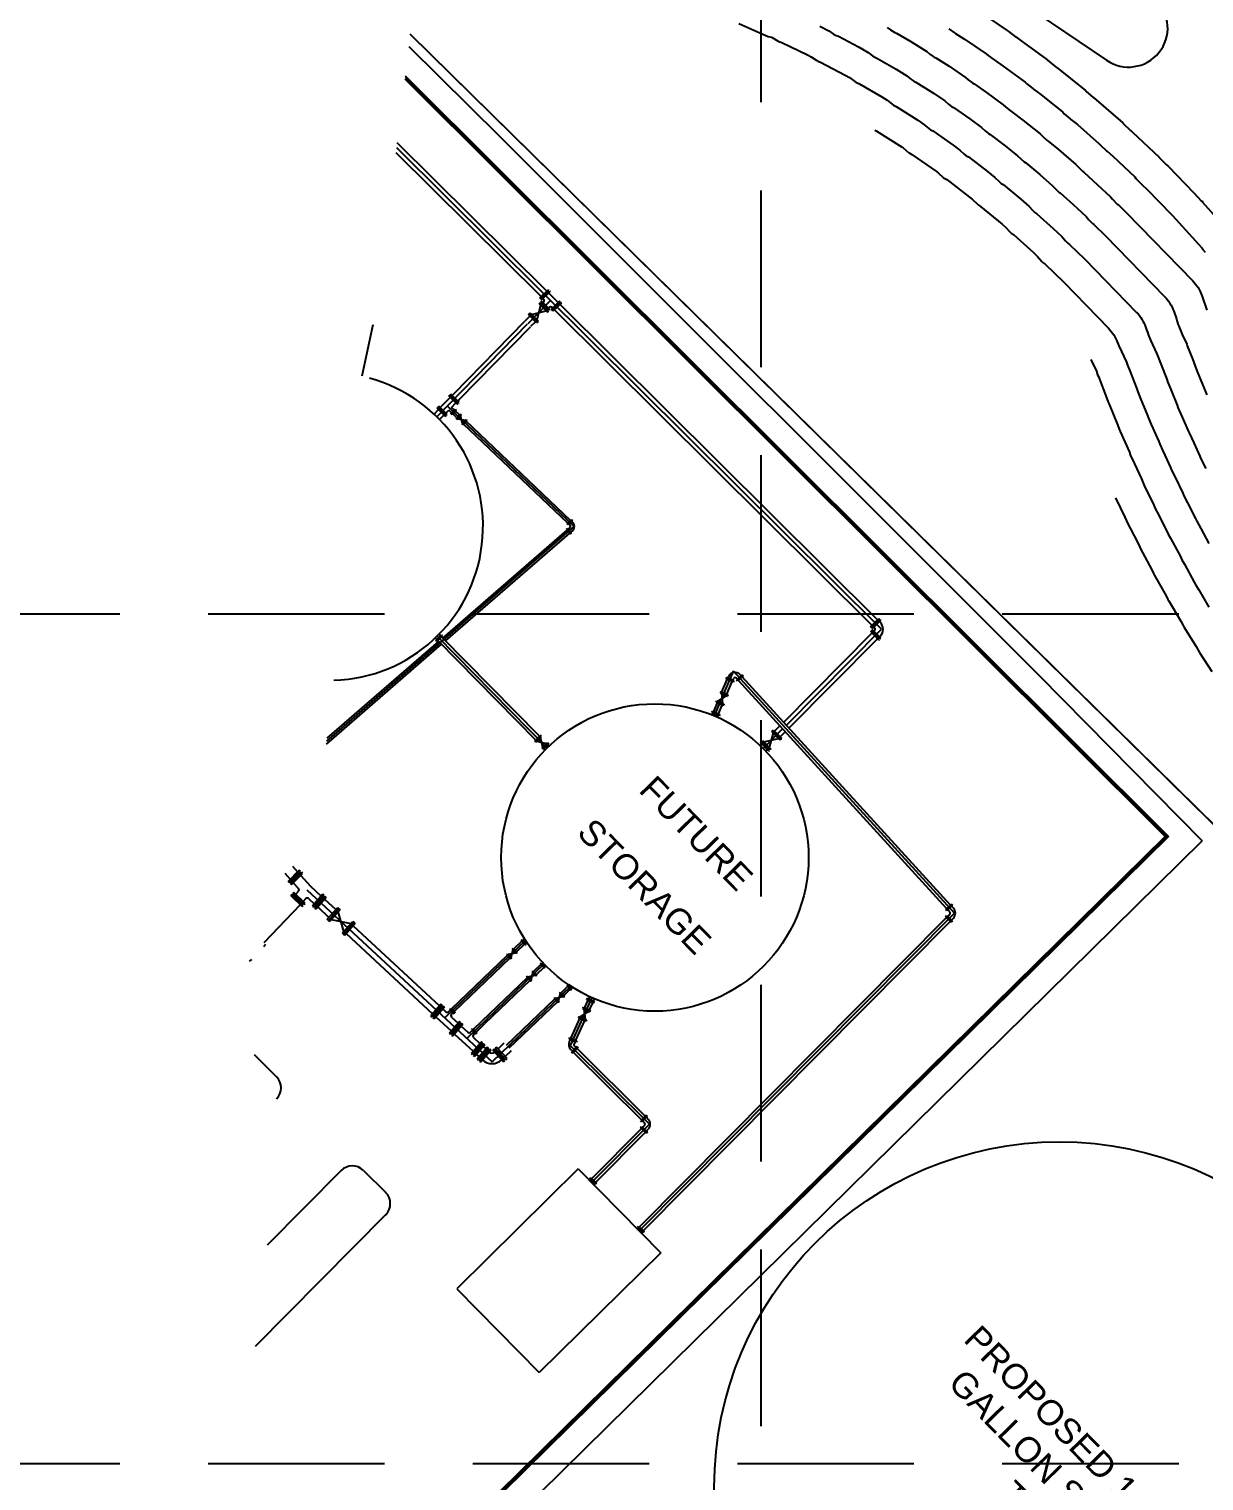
# Model space of a CAD drawing. Header units: feet. Extents: x 5163 to 12107, y -224 to 4120.
# Drawn here: x 6266.5 to 6416.3, y 2054.4 to 2239.4 of the extents above; entities that cross this region are included whole.
import ezdxf

# ---------------------------------------------------------------- set-up
doc = ezdxf.new("R2010")
doc.units = ezdxf.units.FT
doc.linetypes.add('2003004C-A$0$BOUNDARY2', pattern=[1.3125, 1, -0.0625, 0.0625, -0.0625, 0.0625, -0.0625])
doc.linetypes.add('HIDDEN', pattern=[0.375, 0.25, -0.125])
for name, color, linetype in [('2003004C-A$0$3A-BERMS', 1, 'Continuous'), ('2003004C-A$0$3A-BND', 6, '2003004C-A$0$BOUNDARY2'), ('2003004C-A$0$BND-WELL#1', 6, 'Continuous'), ('2003004C-A$0$XWTP', 15, 'Continuous'), ('grid', 254, 'Continuous')]:
    doc.layers.add(name, color=color, linetype=linetype)
doc.styles.get("Standard").update_dxf_attribs({"font": 'ARIAL.TTF'})

msp = doc.modelspace()

# ---------------------------------------------------------------- linework, layer by layer
at = {"layer": '2003004C-A$0$3A-BERMS', "color": 43, "linetype": 'Continuous'}
for points, elevation in [([(6389.7, 2245.04), (6403.82, 2235.45, 0.91554), (6410.12, 2243.17)], 533), ([(6356.94, 2240.15), (6360.39, 2238.62), (6360.4, 2238.61), (6360.7, 2238.47), (6361.1, 2238.4), (6361.19, 2238.35), (6361.95, 2237.89), (6362.04, 2237.85), (6362.43, 2237.72), (6365.72, 2236.13), (6366.16, 2235.9), (6366.89, 2235.42), (6367.01, 2235.35), (6367.37, 2235.21), (6370.5, 2233.55), (6371.05, 2233.24), (6371.74, 2232.74), (6371.9, 2232.64), (6372.24, 2232.5), (6375.18, 2230.78), (6375.85, 2230.36), (6376.5, 2229.85), (6376.69, 2229.73), (6377, 2229.58), (6379.78, 2227.8), (6380.54, 2227.28), (6381.16, 2226.76), (6381.37, 2226.6), (6381.67, 2226.45), (6384.27, 2224.64), (6385.13, 2224), (6385.7, 2223.47), (6385.94, 2223.28), (6386.22, 2223.13), (6388.65, 2221.28), (6389.59, 2220.52), (6390.13, 2219.99), (6390.39, 2219.76), (6390.64, 2219.61), (6392.91, 2217.74), (6393.93, 2216.85), (6394.43, 2216.31), (6394.71, 2216.04), (6394.94, 2215.89), (6397.04, 2214.01), (6398.13, 2212.99), (6398.59, 2212.44), (6398.89, 2212.14), (6399.1, 2211.99), (6401.05, 2210.11), (6407.67, 2203.32, -0.110249), (6408.81, 2201.46), (6408.94, 2201.11), (6409.04, 2200.78), (6409.12, 2200.54), (6409.13, 2200.51), (6409.43, 2199.77), (6410.22, 2198.11), (6410.32, 2197.81), (6410.78, 2196.63), (6411.5, 2194.79), (6411.6, 2194.49), (6412.1, 2193.28), (6412.84, 2191.49), (6412.94, 2191.21), (6413.49, 2189.96), (6414.25, 2188.23), (6414.36, 2187.95), (6414.95, 2186.67), (6415.72, 2185.01), (6415.83, 2184.73), (6416.47, 2183.42)], 528), ([(6367.26, 2239.8), (6368.43, 2239.19), (6369.03, 2238.8), (6369.35, 2238.62), (6369.64, 2238.51), (6372.19, 2237.15), (6373.45, 2236.43), (6374.01, 2236.03), (6374.36, 2235.81), (6374.64, 2235.7), (6377.02, 2234.3), (6378.38, 2233.46), (6378.9, 2233.05), (6379.28, 2232.8), (6379.53, 2232.68), (6381.76, 2231.25), (6383.2, 2230.28), (6383.69, 2229.86), (6384.08, 2229.57), (6384.32, 2229.45), (6386.39, 2228), (6387.9, 2226.89), (6388.35, 2226.47), (6388.77, 2226.13), (6388.99, 2226.01), (6390.91, 2224.55), (6392.48, 2223.29), (6392.9, 2222.87), (6393.33, 2222.5), (6393.53, 2222.38), (6395.31, 2220.91), (6396.92, 2219.5), (6397.31, 2219.08), (6397.75, 2218.66), (6397.94, 2218.54), (6399.57, 2217.08), (6401.23, 2215.52), (6401.58, 2215.1), (6402.03, 2214.64), (6402.2, 2214.52), (6403.7, 2213.06), (6411.24, 2205.33, -0.110249), (6412.39, 2203.48), (6412.73, 2202.5), (6412.81, 2202.27), (6412.97, 2201.75), (6413.03, 2201.57), (6413.03, 2201.55), (6413.46, 2200.5), (6414.05, 2199.26), (6414.12, 2199.04), (6414.77, 2197.38), (6415.31, 2196.01), (6415.38, 2195.8), (6416.08, 2194.11), (6416.62, 2192.8)], 529), ([(6375.86, 2239.63), (6376.28, 2239.33), (6376.83, 2238.99), (6377.04, 2238.9), (6378.86, 2237.83), (6380.91, 2236.56), (6381.3, 2236.25), (6381.87, 2235.87), (6382.06, 2235.78), (6383.75, 2234.7), (6385.85, 2233.27), (6386.21, 2232.96), (6386.79, 2232.53), (6386.97, 2232.44), (6388.52, 2231.36), (6390.67, 2229.77), (6391.01, 2229.46), (6391.59, 2228.99), (6391.75, 2228.9), (6393.18, 2227.82), (6395.36, 2226.07), (6395.67, 2225.76), (6396.27, 2225.24), (6396.41, 2225.15), (6397.71, 2224.08), (6399.91, 2222.16), (6400.2, 2221.85), (6400.8, 2221.28), (6400.93, 2221.2), (6402.1, 2220.15), (6404.32, 2218.05), (6404.58, 2217.75), (6405.18, 2217.13), (6405.3, 2217.05), (6406.36, 2216.02), (6414.82, 2207.35, -0.110249), (6415.97, 2205.49), (6416.63, 2203.58)], 530), ([(6383.71, 2239.45), (6384.46, 2238.94), (6384.59, 2238.88), (6385.73, 2238.15), (6388.5, 2236.27), (6388.74, 2236.06), (6389.5, 2235.5), (6389.62, 2235.44), (6390.65, 2234.72), (6393.44, 2232.66), (6393.66, 2232.46), (6394.42, 2231.84), (6394.52, 2231.79), (6395.44, 2231.09), (6398.24, 2228.84), (6398.44, 2228.64), (6399.2, 2227.98), (6399.29, 2227.92), (6400.11, 2227.25), (6402.91, 2224.81), (6403.08, 2224.62), (6403.84, 2223.9), (6403.92, 2223.85), (6404.63, 2223.22), (6407.42, 2220.58), (6407.57, 2220.4), (6408.33, 2219.63), (6408.39, 2219.58), (6409.01, 2218.98), (6412.09, 2215.83, -0.010068), (6412.23, 2215.68), (6415.96, 2211.54), (6416.07, 2211.39), (6416.4, 2211)], 531), ([(6374.31, 2226.56), (6374.47, 2226.48), (6377.79, 2224.36), (6377.89, 2224.29), (6378.63, 2223.66), (6378.66, 2223.64), (6379.01, 2223.46), (6382.14, 2221.28), (6382.36, 2221.11), (6383.05, 2220.48), (6383.11, 2220.43), (6383.45, 2220.24), (6386.38, 2218.01), (6386.71, 2217.75), (6387.36, 2217.1), (6387.45, 2217.02), (6387.76, 2216.83), (6390.51, 2214.57), (6390.94, 2214.19), (6391.54, 2213.54), (6391.66, 2213.42), (6391.95, 2213.24), (6394.52, 2210.94), (6395.03, 2210.45), (6395.6, 2209.79), (6395.74, 2209.64), (6396, 2209.46), (6398.39, 2207.15), (6404.07, 2201.32, -0.112805), (6405.24, 2199.42), (6405.21, 2199.5), (6405.22, 2199.46), (6405.39, 2199.05), (6406.39, 2196.96), (6406.51, 2196.58), (6406.79, 2195.88), (6407.69, 2193.56), (6407.82, 2193.19), (6408.13, 2192.44), (6409.06, 2190.19), (6409.19, 2189.83), (6409.54, 2189.04), (6410.49, 2186.86), (6410.63, 2186.5), (6411.01, 2185.67), (6411.99, 2183.55), (6412.13, 2183.2), (6412.56, 2182.33), (6413.56, 2180.28), (6413.7, 2179.94), (6414.17, 2179.03), (6415.18, 2177.05), (6415.33, 2176.71), (6415.84, 2175.77), (6416.87, 2173.85)], 527)]:
    msp.add_lwpolyline(points, format="xyb", dxfattribs=dict(at, elevation=elevation))
for points, elevation in [([(6387.72, 2241.59), (6391.15, 2239.26), (6391.27, 2239.16), (6392.21, 2238.46), (6392.27, 2238.43), (6392.77, 2238.08), (6396.21, 2235.54), (6396.31, 2235.45), (6397.25, 2234.7), (6397.29, 2234.67), (6397.71, 2234.36), (6401.13, 2231.61), (6401.21, 2231.53), (6402.14, 2230.72), (6402.18, 2230.69), (6402.51, 2230.42), (6405.9, 2227.46), (6405.96, 2227.4), (6406.89, 2226.52), (6406.91, 2226.51), (6407.16, 2226.28), (6410.52, 2223.11), (6410.56, 2223.06), (6411.47, 2222.13), (6411.49, 2222.11), (6411.67, 2221.94), (6414.97, 2218.56), (6415, 2218.52), (6415.89, 2217.53), (6415.9, 2217.52), (6416.03, 2217.51), (6416.06, 2217.36), (6419.25, 2213.81)], 532), ([(6374.09, 2226.66), (6374.09, 2226.66)], 527), ([(6401.84, 2197.32), (6402.56, 2195.81), (6402.7, 2195.36), (6402.79, 2195.13), (6403.89, 2192.33), (6404.03, 2191.89), (6404.15, 2191.61), (6405.28, 2188.89), (6405.43, 2188.45), (6405.58, 2188.12), (6406.74, 2185.48), (6406.9, 2185.05), (6407.08, 2184.66), (6408.27, 2182.1), (6408.44, 2181.68), (6408.65, 2181.24), (6409.86, 2178.76), (6410.04, 2178.34), (6410.28, 2177.86), (6411.52, 2175.45), (6411.7, 2175.04), (6411.98, 2174.52), (6413.24, 2172.18), (6413.43, 2171.78), (6413.75, 2171.21), (6415.02, 2168.95), (6415.22, 2168.56), (6415.58, 2167.95), (6416.87, 2165.76)], 526), ([(6404.96, 2179.69), (6406.16, 2177.23), (6406.37, 2176.74), (6406.39, 2176.69), (6407.85, 2173.85), (6408.07, 2173.37), (6408.12, 2173.26), (6409.61, 2170.51), (6409.83, 2170.03), (6409.92, 2169.88), (6411.43, 2167.2), (6411.66, 2166.74), (6411.78, 2166.53), (6413.31, 2163.94), (6413.55, 2163.48), (6413.7, 2163.23), (6415.26, 2160.72), (6415.5, 2160.27), (6415.69, 2159.98), (6417.26, 2157.54)], 525)]:
    msp.add_lwpolyline(points, dxfattribs=dict(at, elevation=elevation))
at = {"layer": '2003004C-A$0$3A-BND', "color": 7, "linetype": 'Continuous'}
msp.add_line((6492.85, 2063.91), (6315.04, 2238.78), dxfattribs=at)
msp.add_line((6492.85, 2063.91), (6315.04, 2238.78), dxfattribs=at)
msp.add_lwpolyline([(6315.04, 2238.78), (6492.85, 2063.91), (6268.58, 1844.93)], dxfattribs=at)
at = {"layer": '2003004C-A$0$BND-WELL#1', "color": 7, "linetype": 'Continuous', "ltscale": 0.01}
msp.add_line((6315.04, 2238.78), (6492.85, 2063.91), dxfattribs=at)
at = {"layer": '2003004C-A$0$XWTP', "color": 7, "linetype": 'Continuous'}
for p, q in [((6314.37, 2233.09), (6411.3, 2136.51)), ((6314.4, 2233.29), (6411.53, 2136.51)), ((6314.42, 2233.49), (6411.75, 2136.51)), ((6332.46, 2206.02), (6313.41, 2224.94)), ((6331.74, 2205.33), (6313.26, 2223.67)), ((6375.15, 2162.93), (6313.34, 2224.3)), ((6331.57, 2205.16), (6332.65, 2206.2)), ((6331.64, 2205.09), (6332.73, 2206.13)), ((6332.65, 2206.2), (6332.73, 2206.13)), ((6330.08, 2201.9), (6332.95, 2204.83)), ((6331.48, 2204.4), (6331.58, 2204.51)), ((6331.48, 2204.4), (6332.54, 2203.34)), ((6331.57, 2205.16), (6331.64, 2205.09)), ((6331.58, 2204.51), (6331.66, 2204.58)), ((6332.64, 2203.44), (6331.58, 2204.51)), ((6332.72, 2203.52), (6331.66, 2204.58)), ((6331.72, 2205.01), (6332.8, 2206.05)), ((6331.72, 2205.01), (6331.8, 2204.93)), ((6331.74, 2204.66), (6331.81, 2204.74)), ((6332.8, 2203.6), (6331.74, 2204.66)), ((6331.8, 2204.93), (6332.88, 2205.97)), ((6331.89, 2205.17), (6331.81, 2205.25)), ((6332.87, 2203.68), (6331.81, 2204.74)), ((6331.91, 2204.49), (6331.84, 2204.41)), ((6332.06, 2205), (6331.97, 2205.09)), ((6332.07, 2204.65), (6331.99, 2204.56)), ((6332.61, 2205.86), (6332.53, 2205.94)), ((6333.93, 2204.57), (6332.69, 2205.79)), ((6332.8, 2206.05), (6332.88, 2205.97)), ((6334.1, 2204.73), (6333.02, 2203.69)), ((6334.18, 2204.66), (6333.1, 2203.62)), ((6334.26, 2204.58), (6333.17, 2203.54)), ((6334.33, 2204.5), (6333.25, 2203.46)), ((6334.09, 2204.42), (6334.01, 2204.49)), ((6334.18, 2204.66), (6334.1, 2204.73)), ((6374.65, 2164.13), (6334.16, 2204.33)), ((6334.33, 2204.5), (6334.26, 2204.58)), ((6329.73, 2202.25), (6330.31, 2202.85)), ((6330.12, 2203.05), (6330.23, 2203.15)), ((6331.16, 2201.97), (6330.12, 2203.05)), ((6330.23, 2203.15), (6330.33, 2203.26)), ((6331.27, 2202.07), (6330.23, 2203.15)), ((6330.23, 2203.15), (6331.27, 2202.07)), ((6330.33, 2203.26), (6331.37, 2202.18)), ((6330.52, 2203.06), (6332.37, 2203.52)), ((6331.66, 2204.23), (6331.21, 2202.34)), ((6332.62, 2203.78), (6332.54, 2203.7)), ((6332.54, 2203.34), (6332.64, 2203.44)), ((6332.64, 2203.44), (6332.72, 2203.52)), ((6332.78, 2203.95), (6332.69, 2203.86)), ((6332.8, 2203.6), (6332.87, 2203.68)), ((6333.1, 2203.62), (6333.02, 2203.69)), ((6333.21, 2203.88), (6333.14, 2203.95)), ((6333.25, 2203.46), (6333.17, 2203.54)), ((6333.37, 2203.72), (6333.29, 2203.8)), ((6373.95, 2163.42), (6333.44, 2203.64)), ((6310.28, 2201.73), (6308.87, 2195.17)), ((6318.45, 2190.02), (6330.03, 2201.84)), ((6320.61, 2192.93), (6329.67, 2202.2)), ((6321.3, 2192.21), (6330.38, 2201.49)), ((6330.44, 2201.55), (6331.01, 2202.13)), ((6331.27, 2202.07), (6331.16, 2201.97)), ((6331.37, 2202.18), (6331.27, 2202.07)), ((6318.64, 2191.28), (6318.72, 2191.35)), ((6319.78, 2190.29), (6318.72, 2191.35)), ((6318.89, 2191.18), (6320.18, 2192.49)), ((6335.98, 2176.03), (6319.79, 2191.38)), ((6320, 2192.67), (6320.08, 2192.74)), ((6321.06, 2191.61), (6320, 2192.67)), ((6321.14, 2191.68), (6320.08, 2192.74)), ((6320.15, 2192.82), (6320.23, 2192.9)), ((6321.21, 2191.76), (6320.15, 2192.82)), ((6321.29, 2191.84), (6320.23, 2192.9)), ((6320.33, 2192.65), (6320.25, 2192.57)), ((6320.32, 2191.21), (6320.88, 2191.78)), ((6320.4, 2192.73), (6320.61, 2192.93)), ((6321.04, 2191.94), (6320.96, 2191.86)), ((6321.06, 2191.61), (6321.14, 2191.68)), ((6321.11, 2192.02), (6321.3, 2192.21)), ((6321.21, 2191.76), (6321.29, 2191.84)), ((6318.1, 2190.36), (6318.66, 2190.95)), ((6318.49, 2191.12), (6318.57, 2191.2)), ((6319.55, 2190.06), (6318.49, 2191.12)), ((6319.63, 2190.14), (6318.57, 2191.2)), ((6319.7, 2190.21), (6318.64, 2191.28)), ((6318.82, 2191.1), (6318.74, 2191.02)), ((6318.81, 2189.67), (6319.37, 2190.24)), ((6319.52, 2190.39), (6319.45, 2190.32)), ((6319.55, 2190.06), (6319.63, 2190.14)), ((6319.6, 2190.47), (6319.97, 2190.85)), ((6319.7, 2190.21), (6319.78, 2190.29)), ((6320.34, 2190.51), (6319.97, 2190.85)), ((6320.25, 2190.42), (6320.79, 2190.96)), ((6320.31, 2190.36), (6320.25, 2190.42)), ((6320.31, 2190.36), (6320.84, 2190.91)), ((6320.69, 2190.86), (6320.32, 2191.21)), ((6320.86, 2190.89), (6320.33, 2190.34)), ((6320.39, 2190.29), (6320.33, 2190.34)), ((6320.91, 2190.84), (6320.38, 2190.29)), ((6321.01, 2189.87), (6320.47, 2190.38)), ((6320.75, 2190.81), (6320.76, 2190.79)), ((6320.79, 2190.96), (6320.84, 2190.91)), ((6321.35, 2190.24), (6320.82, 2190.74)), ((6320.86, 2190.89), (6320.91, 2190.84)), ((6320.92, 2189.78), (6321.43, 2190.34)), ((6320.98, 2189.73), (6320.92, 2189.78)), ((6320.98, 2189.73), (6321.49, 2190.29)), ((6320.98, 2189.73), (6321.49, 2190.29)), ((6321.03, 2189.68), (6320.98, 2189.73)), ((6321.03, 2189.68), (6321.55, 2190.24)), ((6321.11, 2189.76), (6322.08, 2189.56)), ((6321.43, 2190.34), (6321.49, 2190.29)), ((6321.73, 2189.18), (6321.46, 2190.15)), ((6321.49, 2190.29), (6321.55, 2190.24)), ((6321.66, 2189.11), (6322.18, 2189.67)), ((6321.71, 2189.05), (6322.23, 2189.61)), ((6321.71, 2189.05), (6322.23, 2189.61)), ((6321.77, 2189), (6322.29, 2189.56)), ((6322.18, 2189.67), (6322.23, 2189.61)), ((6335.51, 2176.81), (6322.18, 2189.45)), ((6322.23, 2189.61), (6322.29, 2189.56)), ((6321.71, 2189.05), (6321.66, 2189.11)), ((6321.77, 2189), (6321.71, 2189.05)), ((6335.16, 2176.46), (6321.84, 2189.08)), ((6335.07, 2176.37), (6335.61, 2176.91)), ((6335.13, 2176.32), (6335.66, 2176.86)), ((6335.68, 2176.84), (6335.15, 2176.29)), ((6335.73, 2176.79), (6335.2, 2176.24)), ((6335.57, 2176.76), (6335.58, 2176.75)), ((6335.61, 2176.91), (6335.66, 2176.86)), ((6335.75, 2176.59), (6335.64, 2176.69)), ((6335.68, 2176.84), (6335.73, 2176.79)), ((6304.41, 2148.66), (6335.98, 2176.03)), ((6319.2, 2161.81), (6335.06, 2175.56)), ((6319.55, 2161.45), (6335.39, 2175.18)), ((6334.97, 2175.67), (6335.03, 2175.72)), ((6335.47, 2175.09), (6334.97, 2175.67)), ((6335.53, 2175.14), (6335.03, 2175.72)), ((6335.05, 2175.73), (6335.11, 2175.79)), ((6335.05, 2175.73), (6335.55, 2175.15)), ((6335.13, 2176.32), (6335.07, 2176.37)), ((6335.6, 2175.21), (6335.11, 2175.79)), ((6335.12, 2175.61), (6335.14, 2175.63)), ((6335.21, 2176.25), (6335.15, 2176.29)), ((6335.2, 2175.68), (6335.4, 2175.85)), ((6335.41, 2176.22), (6335.29, 2176.33)), ((6335.53, 2175.14), (6335.47, 2175.09)), ((6335.52, 2175.3), (6335.73, 2175.48)), ((6335.6, 2175.21), (6335.55, 2175.15)), ((6373.76, 2163.24), (6374.82, 2164.3)), ((6373.84, 2163.16), (6374.9, 2164.22)), ((6373.92, 2163.09), (6374.98, 2164.15)), ((6373.99, 2163.01), (6375.05, 2164.07)), ((6374.81, 2163.98), (6374.73, 2164.05)), ((6374.82, 2164.3), (6374.9, 2164.22)), ((6374.97, 2163.82), (6374.89, 2163.9)), ((6374.98, 2164.15), (6375.05, 2164.07)), ((6318.25, 2161.82), (6318.44, 2161.62)), ((6318.33, 2161.5), (6319.03, 2162.22)), ((6318.4, 2161.43), (6319.1, 2162.15)), ((6318.4, 2161.43), (6319.1, 2162.15)), ((6318.47, 2161.36), (6319.17, 2162.08)), ((6318.49, 2162.05), (6332.52, 2147.79)), ((6318.73, 2162.28), (6318.91, 2162.1)), ((6319.1, 2162.15), (6319.03, 2162.22)), ((6319.05, 2161.96), (6331.52, 2149.28)), ((6319.17, 2162.08), (6319.1, 2162.15)), ((6362.67, 2151.07), (6373.96, 2162.45)), ((6363.01, 2150.7), (6375.15, 2162.93)), ((6363.34, 2150.33), (6374.65, 2161.72)), ((6373.76, 2163.24), (6373.84, 2163.16)), ((6373.78, 2162.64), (6373.86, 2162.71)), ((6374.82, 2161.55), (6373.78, 2162.64)), ((6374.9, 2161.63), (6373.86, 2162.71)), ((6373.92, 2163.09), (6373.99, 2163.01)), ((6373.93, 2162.79), (6374.01, 2162.86)), ((6374.97, 2161.7), (6373.93, 2162.79)), ((6375.05, 2161.78), (6374.01, 2162.86)), ((6374.1, 2163.27), (6374.02, 2163.35)), ((6374.04, 2162.52), (6374.11, 2162.6)), ((6374.26, 2163.11), (6374.18, 2163.19)), ((6374.19, 2162.68), (6374.27, 2162.75)), ((6374.73, 2161.8), (6374.81, 2161.88)), ((6374.88, 2161.96), (6374.98, 2162.05)), ((6374.97, 2161.7), (6375.05, 2161.78)), ((6304.37, 2148.29), (6319.04, 2161.01)), ((6304.46, 2149.03), (6318.69, 2161.37)), ((6318.4, 2161.43), (6318.33, 2161.5)), ((6318.47, 2161.36), (6318.4, 2161.43)), ((6318.58, 2161.48), (6331.06, 2148.8)), ((6374.82, 2161.55), (6374.9, 2161.63)), ((6353.87, 2151.87), (6356.28, 2157.57)), ((6354.8, 2154.93), (6355.48, 2156.53)), ((6355.32, 2156.6), (6355.36, 2156.69)), ((6356.24, 2156.2), (6355.32, 2156.6)), ((6355.36, 2156.69), (6355.4, 2156.78)), ((6356.28, 2156.29), (6355.36, 2156.69)), ((6356.32, 2156.38), (6355.4, 2156.78)), ((6355.41, 2154.66), (6356.09, 2156.26)), ((6355.56, 2156.72), (6355.62, 2156.86)), ((6356.17, 2156.44), (6356.23, 2156.61)), ((6356.28, 2156.29), (6356.24, 2156.2)), ((6384.46, 2126.72), (6356.28, 2157.57)), ((6356.32, 2156.38), (6356.28, 2156.29)), ((6357.37, 2157.13), (6356.65, 2156.43)), ((6356.77, 2156.55), (6356.65, 2156.68)), ((6356.72, 2156.36), (6356.65, 2156.43)), ((6357.44, 2157.06), (6356.72, 2156.36)), ((6356.79, 2156.29), (6356.72, 2156.36)), ((6357.5, 2156.99), (6356.79, 2156.29)), ((6383.47, 2127.31), (6356.9, 2156.4)), ((6357.24, 2157.01), (6357.14, 2157.13)), ((6357.37, 2157.13), (6357.44, 2157.06)), ((6383.95, 2127.77), (6357.38, 2156.86)), ((6357.44, 2157.06), (6357.5, 2156.99)), ((6395.23, 2157.04), (6416.01, 2135.94)), ((6354.27, 2153.74), (6355.36, 2154.47)), ((6354.6, 2154.81), (6354.64, 2154.9)), ((6354.6, 2154.81), (6355.51, 2154.4)), ((6354.64, 2154.9), (6354.68, 2154.99)), ((6354.64, 2154.9), (6355.55, 2154.49)), ((6354.64, 2154.9), (6355.55, 2154.49)), ((6354.68, 2154.99), (6355.59, 2154.58)), ((6354.74, 2154.74), (6354.89, 2153.46)), ((6355.51, 2154.4), (6355.55, 2154.49)), ((6355.55, 2154.49), (6355.59, 2154.58)), ((6353.56, 2152.41), (6353.6, 2152.5)), ((6353.6, 2152.5), (6354.51, 2152.08)), ((6353.75, 2152.43), (6354.22, 2153.55)), ((6354.07, 2153.62), (6354.11, 2153.71)), ((6354.07, 2153.62), (6354.97, 2153.2)), ((6354.11, 2153.71), (6354.15, 2153.8)), ((6354.11, 2153.71), (6355.02, 2153.29)), ((6354.11, 2153.71), (6355.02, 2153.29)), ((6354.15, 2153.8), (6355.06, 2153.38)), ((6354.35, 2152.15), (6354.82, 2153.27)), ((6355.02, 2153.29), (6354.97, 2153.2)), ((6355.06, 2153.38), (6355.02, 2153.29)), ((6353.52, 2152.32), (6353.56, 2152.41)), ((6353.52, 2152.32), (6354.43, 2151.9)), ((6353.56, 2152.41), (6354.47, 2151.99)), ((6353.56, 2152.41), (6354.47, 2151.99)), ((6353.57, 2152), (6353.67, 2152.25)), ((6354.18, 2151.74), (6354.28, 2151.97)), ((6354.47, 2151.99), (6354.43, 2151.9)), ((6354.51, 2152.08), (6354.47, 2151.99)), ((6361.52, 2149.92), (6362.2, 2150.6)), ((6330.94, 2148.68), (6331.64, 2149.4)), ((6331.01, 2148.61), (6331.71, 2149.33)), ((6331.01, 2148.61), (6331.71, 2149.33)), ((6331.08, 2148.54), (6331.78, 2149.26)), ((6331.71, 2149.33), (6331.64, 2149.4)), ((6331.98, 2147.87), (6331.66, 2149.14)), ((6331.78, 2149.26), (6331.71, 2149.33)), ((6359.89, 2148.64), (6359.99, 2148.74)), ((6359.99, 2148.74), (6361.03, 2147.66)), ((6360.05, 2147.73), (6362.54, 2150.23)), ((6360.14, 2148.56), (6362.03, 2149)), ((6361.32, 2149.71), (6360.84, 2147.85)), ((6361.15, 2149.87), (6361.26, 2149.97)), ((6361.15, 2149.87), (6362.2, 2148.82)), ((6361.26, 2149.97), (6361.36, 2150.08)), ((6361.26, 2149.97), (6362.3, 2148.93)), ((6361.26, 2149.97), (6362.3, 2148.93)), ((6361.36, 2150.08), (6362.41, 2149.03)), ((6362.2, 2148.82), (6362.3, 2148.93)), ((6362.23, 2149.21), (6362.87, 2149.86)), ((6362.3, 2148.93), (6362.41, 2149.03)), ((6331.01, 2148.61), (6330.94, 2148.68)), ((6331.08, 2148.54), (6331.01, 2148.61)), ((6331.19, 2148.65), (6332.45, 2148.35)), ((6331.88, 2147.77), (6332.58, 2148.48)), ((6331.95, 2147.7), (6331.88, 2147.77)), ((6331.95, 2147.7), (6332.65, 2148.41)), ((6331.95, 2147.7), (6332.65, 2148.41)), ((6331.95, 2147.7), (6332.65, 2148.41)), ((6331.95, 2147.7), (6332.65, 2148.41)), ((6332.02, 2147.63), (6331.95, 2147.7)), ((6332.02, 2147.63), (6332.72, 2148.34)), ((6332.11, 2147.73), (6332.28, 2147.56)), ((6332.58, 2148.48), (6332.65, 2148.41)), ((6332.58, 2148.2), (6332.75, 2148.03)), ((6332.65, 2148.41), (6332.72, 2148.34)), ((6359.7, 2148.08), (6359.91, 2148.3)), ((6359.73, 2148.49), (6359.81, 2148.56)), ((6360.77, 2147.4), (6359.73, 2148.49)), ((6360.85, 2147.48), (6359.81, 2148.56)), ((6360.93, 2147.56), (6359.89, 2148.64)), ((6359.99, 2148.37), (6360.06, 2148.45)), ((6360.41, 2147.38), (6360.6, 2147.58)), ((6360.68, 2147.65), (6360.76, 2147.73)), ((6360.77, 2147.4), (6360.85, 2147.48)), ((6361.03, 2147.66), (6360.93, 2147.56)), ((6288.05, 2009.96), (6416.01, 2135.94)), ((6411.75, 2136.51), (6288.69, 2015.37)), ((6411.53, 2136.51), (6288.72, 2015.63)), ((6411.3, 2136.51), (6288.75, 2015.88)), ((6299.51, 2130.79), (6300.91, 2132.22)), ((6299.65, 2130.65), (6301.05, 2132.08)), ((6300.05, 2132.71), (6300.7, 2132)), ((6301.05, 2132.08), (6300.91, 2132.22)), ((6299.06, 2131.82), (6299.76, 2131.05)), ((6299.51, 2130.79), (6299.65, 2130.65)), ((6299.78, 2130.53), (6301.18, 2131.95)), ((6299.78, 2130.53), (6299.92, 2130.39)), ((6299.9, 2130.91), (6300.02, 2130.77)), ((6299.92, 2130.39), (6301.32, 2131.81)), ((6300.15, 2130.62), (6300.82, 2129.89)), ((6300.83, 2131.86), (6300.95, 2131.72)), ((6301.09, 2131.58), (6302.36, 2130.17)), ((6301.32, 2131.81), (6301.18, 2131.95)), ((6299.98, 2129.11), (6299.84, 2128.97)), ((6301.27, 2127.57), (6299.84, 2128.97)), ((6301.4, 2127.71), (6299.98, 2129.11)), ((6300.24, 2129.38), (6300.1, 2129.24)), ((6301.53, 2127.84), (6300.1, 2129.24)), ((6300.32, 2129.02), (6300.2, 2128.89)), ((6301.67, 2127.98), (6300.24, 2129.38)), ((6300.82, 2129.55), (6300.46, 2129.17)), ((6301.75, 2128.59), (6301.41, 2128.23)), ((6301.89, 2129.7), (6325.49, 2107.79)), ((6302.1, 2128.6), (6302.83, 2127.92)), ((6302.36, 2130.17), (6303.71, 2128.92)), ((6303.9, 2129.14), (6302.58, 2127.63)), ((6304.05, 2129), (6302.73, 2127.5)), ((6304.18, 2128.88), (6302.86, 2127.38)), ((6304.33, 2128.75), (6303.01, 2127.25)), ((6303.86, 2128.79), (6303.99, 2128.66)), ((6304.05, 2129), (6303.9, 2129.14)), ((6304.13, 2128.53), (6305.58, 2127.19)), ((6304.33, 2128.75), (6304.18, 2128.88)), ((6301.01, 2127.82), (6296.38, 2122.96)), ((6301.27, 2128.09), (6301.15, 2127.96)), ((6301.27, 2127.57), (6301.4, 2127.71)), ((6301.53, 2127.84), (6301.67, 2127.98)), ((6302.58, 2127.63), (6302.73, 2127.5)), ((6302.86, 2127.38), (6303.01, 2127.25)), ((6302.98, 2127.79), (6303.11, 2127.66)), ((6303.26, 2127.53), (6304.69, 2126.2)), ((6304.47, 2125.96), (6305.81, 2127.44)), ((6304.47, 2125.96), (6305.81, 2127.44)), ((6304.62, 2125.82), (6305.96, 2127.31)), ((6304.62, 2125.82), (6305.96, 2127.31)), ((6304.62, 2125.82), (6305.96, 2127.31)), ((6304.76, 2125.69), (6306.11, 2127.17)), ((6305.81, 2127.44), (6305.96, 2127.31)), ((6306.6, 2124.41), (6305.88, 2126.93)), ((6305.96, 2127.31), (6306.11, 2127.17)), ((6344.26, 2086.24), (6384.46, 2126.72)), ((6384.07, 2127.89), (6383.35, 2127.2)), ((6383.42, 2127.12), (6383.35, 2127.2)), ((6384.14, 2127.82), (6383.42, 2127.12)), ((6383.49, 2127.05), (6383.42, 2127.12)), ((6384.21, 2127.75), (6383.49, 2127.05)), ((6383.58, 2126.31), (6383.83, 2126.56)), ((6383.84, 2126.91), (6383.6, 2127.16)), ((6384.07, 2127.89), (6384.14, 2127.82)), ((6384.33, 2127.36), (6384.08, 2127.63)), ((6384.14, 2127.82), (6384.21, 2127.75)), ((6304.62, 2125.82), (6304.47, 2125.96)), ((6304.76, 2125.69), (6304.62, 2125.82)), ((6304.96, 2125.92), (6307.51, 2125.4)), ((6306.41, 2124.21), (6307.76, 2125.68)), ((6306.56, 2124.07), (6307.91, 2125.54)), ((6306.56, 2124.07), (6307.91, 2125.54)), ((6306.7, 2123.94), (6308.05, 2125.41)), ((6307.76, 2125.68), (6307.91, 2125.54)), ((6307.8, 2125.13), (6318.79, 2114.92)), ((6307.91, 2125.54), (6308.05, 2125.41)), ((6344.29, 2086.74), (6383.44, 2126.17)), ((6344.78, 2086.28), (6383.92, 2125.71)), ((6383.3, 2126.29), (6383.37, 2126.37)), ((6383.3, 2126.29), (6384.03, 2125.6)), ((6383.37, 2126.37), (6383.44, 2126.44)), ((6383.37, 2126.37), (6384.09, 2125.67)), ((6383.44, 2126.44), (6384.16, 2125.75)), ((6384.09, 2125.67), (6384.03, 2125.6)), ((6384.06, 2125.85), (6384.3, 2126.09)), ((6384.16, 2125.75), (6384.09, 2125.67)), ((6306.56, 2124.07), (6306.41, 2124.21)), ((6306.7, 2123.94), (6306.56, 2124.07)), ((6306.89, 2124.15), (6317.91, 2113.92)), ((6329.76, 2123.27), (6319.47, 2113.38)), ((6329.28, 2123.15), (6328.26, 2122.17)), ((6329.2, 2123.24), (6329.25, 2123.29)), ((6329.2, 2123.24), (6329.72, 2122.7)), ((6329.25, 2123.29), (6329.31, 2123.34)), ((6329.25, 2123.29), (6329.77, 2122.75)), ((6329.25, 2123.29), (6329.77, 2122.75)), ((6329.31, 2123.34), (6329.83, 2122.8)), ((6329.62, 2123.48), (6329.39, 2123.26)), ((6329.9, 2123.05), (6329.74, 2122.9)), ((6296.48, 2122.59), (6296.34, 2122.45)), ((6296.62, 2122.73), (6296.48, 2122.59)), ((6320.3, 2114.53), (6327.44, 2121.39)), ((6320.66, 2114.19), (6327.79, 2121.03)), ((6327.37, 2121.47), (6327.42, 2121.52)), ((6327.37, 2121.47), (6327.89, 2120.93)), ((6327.42, 2121.52), (6327.47, 2121.57)), ((6327.42, 2121.52), (6327.94, 2120.98)), ((6327.42, 2121.52), (6327.94, 2120.98)), ((6327.47, 2121.57), (6327.99, 2121.03)), ((6327.55, 2121.5), (6328.51, 2121.7)), ((6327.94, 2120.98), (6327.89, 2120.93)), ((6328.15, 2122.07), (6327.9, 2121.13)), ((6327.99, 2121.03), (6327.94, 2120.98)), ((6328.07, 2122.15), (6328.12, 2122.2)), ((6328.07, 2122.15), (6328.59, 2121.61)), ((6328.12, 2122.2), (6328.18, 2122.26)), ((6328.12, 2122.2), (6328.65, 2121.67)), ((6328.12, 2122.2), (6328.65, 2121.67)), ((6328.18, 2122.26), (6328.7, 2121.72)), ((6328.59, 2121.61), (6328.65, 2121.67)), ((6329.63, 2122.79), (6328.61, 2121.81)), ((6328.65, 2121.67), (6328.7, 2121.72)), ((6329.72, 2122.7), (6329.77, 2122.75)), ((6329.77, 2122.75), (6329.83, 2122.8)), ((6294.67, 2120.7), (6294.54, 2120.56)), ((6294.81, 2120.85), (6294.67, 2120.7)), ((6332.13, 2120.26), (6322.27, 2110.78)), ((6330.67, 2119.2), (6330.42, 2118.26)), ((6330.59, 2119.28), (6330.65, 2119.33)), ((6330.59, 2119.28), (6331.11, 2118.74)), ((6330.65, 2119.33), (6330.7, 2119.39)), ((6330.65, 2119.33), (6331.17, 2118.8)), ((6330.65, 2119.33), (6331.17, 2118.8)), ((6330.7, 2119.39), (6331.22, 2118.85)), ((6331.73, 2120.19), (6330.79, 2119.29)), ((6332.08, 2119.83), (6331.14, 2118.93)), ((6331.64, 2120.29), (6331.69, 2120.34)), ((6331.64, 2120.29), (6332.16, 2119.75)), ((6331.69, 2120.34), (6331.75, 2120.39)), ((6331.69, 2120.34), (6332.22, 2119.8)), ((6331.69, 2120.34), (6332.22, 2119.8)), ((6331.75, 2120.39), (6332.27, 2119.85)), ((6331.97, 2120.42), (6331.84, 2120.3)), ((6332.16, 2119.75), (6332.22, 2119.8)), ((6332.32, 2120.06), (6332.19, 2119.94)), ((6332.22, 2119.8), (6332.27, 2119.85)), ((6329.97, 2118.51), (6324.17, 2112.96)), ((6330.32, 2118.15), (6324.58, 2112.66)), ((6335.53, 2117.44), (6325.49, 2107.79)), ((6329.89, 2118.6), (6329.94, 2118.65)), ((6329.89, 2118.6), (6330.41, 2118.06)), ((6329.94, 2118.65), (6330, 2118.7)), ((6329.94, 2118.65), (6330.46, 2118.11)), ((6329.94, 2118.65), (6330.46, 2118.11)), ((6330, 2118.7), (6330.51, 2118.16)), ((6330.07, 2118.63), (6331.03, 2118.83)), ((6330.46, 2118.11), (6330.41, 2118.06)), ((6330.51, 2118.16), (6330.46, 2118.11)), ((6331.11, 2118.74), (6331.17, 2118.8)), ((6331.17, 2118.8), (6331.22, 2118.85)), ((6335.13, 2117.39), (6334.29, 2116.59)), ((6335.05, 2117.48), (6335.1, 2117.53)), ((6335.05, 2117.48), (6335.57, 2116.94)), ((6335.1, 2117.53), (6335.15, 2117.58)), ((6335.1, 2117.53), (6335.62, 2116.99)), ((6335.1, 2117.53), (6335.62, 2116.99)), ((6335.15, 2117.58), (6335.67, 2117.04)), ((6335.32, 2117.58), (6335.23, 2117.49)), ((6335.75, 2117.3), (6335.58, 2117.14)), ((6333.48, 2115.81), (6327.3, 2109.87)), ((6333.83, 2115.45), (6327.64, 2109.51)), ((6333.4, 2115.89), (6333.46, 2115.94)), ((6333.4, 2115.89), (6333.92, 2115.35)), ((6333.46, 2115.94), (6333.51, 2115.99)), ((6333.46, 2115.94), (6333.97, 2115.4)), ((6333.46, 2115.94), (6333.97, 2115.4)), ((6333.51, 2115.99), (6334.03, 2115.45)), ((6333.58, 2115.92), (6334.54, 2116.12)), ((6334.19, 2116.49), (6333.93, 2115.55)), ((6334.03, 2115.45), (6333.97, 2115.4)), ((6334.11, 2116.57), (6334.16, 2116.62)), ((6334.11, 2116.57), (6334.63, 2116.03)), ((6334.16, 2116.62), (6334.21, 2116.68)), ((6334.16, 2116.62), (6334.68, 2116.09)), ((6334.16, 2116.62), (6334.68, 2116.09)), ((6334.21, 2116.68), (6334.74, 2116.14)), ((6334.63, 2116.03), (6334.68, 2116.09)), ((6335.47, 2117.03), (6334.64, 2116.23)), ((6334.68, 2116.09), (6334.74, 2116.14)), ((6338.22, 2115.97), (6335.47, 2109.87)), ((6335.57, 2116.94), (6335.62, 2116.99)), ((6335.62, 2116.99), (6335.67, 2117.04)), ((6337.71, 2115.65), (6337.28, 2114.7)), ((6337.57, 2115.71), (6337.61, 2115.8)), ((6337.57, 2115.71), (6338.48, 2115.31)), ((6337.61, 2115.8), (6337.65, 2115.89)), ((6337.61, 2115.8), (6338.52, 2115.4)), ((6337.61, 2115.8), (6338.52, 2115.4)), ((6337.65, 2115.89), (6338.56, 2115.49)), ((6337.91, 2116.1), (6337.79, 2115.83)), ((6338.52, 2115.83), (6338.4, 2115.56)), ((6338.52, 2115.4), (6338.56, 2115.49)), ((6318.97, 2115.14), (6317.66, 2113.63)), ((6317.66, 2113.63), (6317.8, 2113.5)), ((6319.12, 2115), (6317.8, 2113.5)), ((6319.26, 2114.88), (6317.94, 2113.38)), ((6318.05, 2113.79), (6318.19, 2113.66)), ((6319.41, 2114.75), (6318.09, 2113.25)), ((6318.93, 2114.79), (6319.06, 2114.66)), ((6319.12, 2115), (6318.97, 2115.14)), ((6319.21, 2114.53), (6319.59, 2114.17)), ((6319.41, 2114.75), (6319.26, 2114.88)), ((6319.94, 2114.18), (6320.14, 2114.37)), ((6320.08, 2114.44), (6320.13, 2114.49)), ((6320.08, 2114.44), (6320.62, 2113.91)), ((6320.13, 2114.49), (6320.68, 2113.96)), ((6320.18, 2114.55), (6320.23, 2114.6)), ((6320.18, 2114.55), (6320.73, 2114.02)), ((6320.19, 2114.43), (6320.25, 2114.48)), ((6320.23, 2114.6), (6320.78, 2114.07)), ((6320.32, 2113.85), (6320.5, 2114.03)), ((6320.55, 2114.08), (6320.61, 2114.13)), ((6320.68, 2113.96), (6320.62, 2113.91)), ((6320.78, 2114.07), (6320.73, 2114.02)), ((6333.97, 2115.4), (6333.92, 2115.35)), ((6336.57, 2113.48), (6336.61, 2113.57)), ((6336.61, 2113.57), (6337.52, 2113.15)), ((6336.74, 2113.51), (6337.82, 2114.24)), ((6337.06, 2114.58), (6337.1, 2114.67)), ((6337.06, 2114.58), (6337.97, 2114.17)), ((6337.1, 2114.67), (6337.14, 2114.76)), ((6337.1, 2114.67), (6338.01, 2114.26)), ((6337.1, 2114.67), (6338.01, 2114.26)), ((6337.14, 2114.76), (6338.05, 2114.35)), ((6337.2, 2114.52), (6337.35, 2113.23)), ((6338.32, 2115.38), (6337.89, 2114.43)), ((6337.97, 2114.17), (6338.01, 2114.26)), ((6338.01, 2114.26), (6338.05, 2114.35)), ((6338.48, 2115.31), (6338.52, 2115.4)), ((6317.94, 2113.38), (6318.09, 2113.25)), ((6318.33, 2113.53), (6320.27, 2111.73)), ((6321.33, 2112.94), (6320.01, 2111.44)), ((6321.48, 2112.81), (6320.16, 2111.31)), ((6321.62, 2112.69), (6320.3, 2111.19)), ((6320.33, 2113.49), (6321.15, 2112.73)), ((6321.77, 2112.56), (6320.45, 2111.06)), ((6321.29, 2112.6), (6321.43, 2112.47)), ((6321.48, 2112.81), (6321.33, 2112.94)), ((6321.57, 2112.34), (6322.4, 2111.57)), ((6321.77, 2112.56), (6321.62, 2112.69)), ((6322.74, 2111.57), (6322.94, 2111.77)), ((6322.85, 2111.86), (6322.91, 2111.91)), ((6322.85, 2111.86), (6323.4, 2111.33)), ((6322.91, 2111.91), (6323.45, 2111.38)), ((6322.96, 2111.97), (6323.01, 2112.02)), ((6322.96, 2111.97), (6323.51, 2111.44)), ((6323, 2111.83), (6323.05, 2111.88)), ((6323.01, 2112.02), (6323.56, 2111.49)), ((6323.11, 2111.93), (6324.17, 2112.96)), ((6323.47, 2111.58), (6324.58, 2112.66)), ((6336.66, 2113.33), (6335.54, 2110.83)), ((6337.27, 2113.05), (6336.15, 2110.55)), ((6336.53, 2113.39), (6336.57, 2113.48)), ((6336.53, 2113.39), (6337.44, 2112.97)), ((6336.57, 2113.48), (6337.48, 2113.06)), ((6336.57, 2113.48), (6337.48, 2113.06)), ((6337.48, 2113.06), (6337.44, 2112.97)), ((6337.52, 2113.15), (6337.48, 2113.06)), ((6320.01, 2111.44), (6320.16, 2111.31)), ((6320.3, 2111.19), (6320.45, 2111.06)), ((6320.41, 2111.59), (6320.55, 2111.47)), ((6320.69, 2111.33), (6323.07, 2109.13)), ((6324.13, 2110.34), (6322.81, 2108.84)), ((6324.28, 2110.21), (6322.96, 2108.71)), ((6324.42, 2110.09), (6323.1, 2108.59)), ((6323.13, 2111.25), (6323.3, 2111.43)), ((6323.13, 2110.89), (6323.95, 2110.13)), ((6324.57, 2109.96), (6323.25, 2108.46)), ((6323.36, 2111.48), (6323.41, 2111.53)), ((6323.45, 2111.38), (6323.4, 2111.33)), ((6323.56, 2111.49), (6323.51, 2111.44)), ((6324.09, 2109.99), (6324.23, 2109.87)), ((6324.28, 2110.21), (6324.13, 2110.34)), ((6324.57, 2109.96), (6324.42, 2110.09)), ((6327.01, 2110.17), (6326.25, 2109.43)), ((6335.32, 2110.71), (6335.36, 2110.8)), ((6335.32, 2110.71), (6336.23, 2110.29)), ((6335.46, 2110.65), (6335.34, 2110.37)), ((6335.36, 2110.8), (6335.4, 2110.89)), ((6335.36, 2110.8), (6336.27, 2110.38)), ((6335.36, 2110.8), (6336.27, 2110.38)), ((6335.36, 2110.8), (6336.27, 2110.38)), ((6335.4, 2110.89), (6336.31, 2110.47)), ((6335.47, 2109.87), (6345.57, 2099.84)), ((6336.06, 2110.37), (6335.94, 2110.1)), ((6336.27, 2110.38), (6336.23, 2110.29)), ((6336.31, 2110.47), (6336.27, 2110.38)), ((6295.16, 2108.7), (6298, 2105.89)), ((6322.81, 2108.84), (6322.96, 2108.71)), ((6323.1, 2108.59), (6323.25, 2108.46)), ((6323.21, 2108.99), (6323.35, 2108.87)), ((6323.49, 2108.73), (6323.83, 2108.42)), ((6324.9, 2109.65), (6323.58, 2108.14)), ((6323.58, 2108.14), (6323.73, 2108.01)), ((6325.04, 2109.52), (6323.73, 2108.01)), ((6325.19, 2109.38), (6323.87, 2107.87)), ((6323.97, 2108.29), (6324.12, 2108.16)), ((6325.33, 2109.25), (6324.02, 2107.74)), ((6324.37, 2109.74), (6324.7, 2109.43)), ((6324.85, 2109.29), (6324.99, 2109.16)), ((6325.04, 2109.52), (6324.9, 2109.65)), ((6325.33, 2109.25), (6325.19, 2109.38)), ((6325.74, 2109.39), (6325.6, 2109.26)), ((6326.96, 2107.8), (6325.6, 2109.26)), ((6327.11, 2107.93), (6325.74, 2109.39)), ((6326.04, 2109.66), (6325.89, 2109.52)), ((6327.26, 2108.06), (6325.89, 2109.52)), ((6326.1, 2109.3), (6325.96, 2109.16)), ((6327.4, 2108.19), (6326.04, 2109.66)), ((6327.01, 2108.32), (6326.87, 2108.19)), ((6327.93, 2109.2), (6327.16, 2108.46)), ((6327.26, 2108.06), (6327.4, 2108.19)), ((6335.53, 2109.35), (6335.74, 2109.13)), ((6336.32, 2109.74), (6335.63, 2109.01)), ((6335.71, 2108.94), (6335.63, 2109.01)), ((6336.39, 2109.67), (6335.71, 2108.94)), ((6335.78, 2108.88), (6335.71, 2108.94)), ((6336.46, 2109.6), (6335.78, 2108.88)), ((6335.88, 2108.99), (6344.56, 2100.38)), ((6335.99, 2109.82), (6336.2, 2109.61)), ((6336.32, 2109.74), (6336.39, 2109.67)), ((6336.34, 2109.47), (6345.02, 2100.86)), ((6336.39, 2109.67), (6336.46, 2109.6)), ((6323.87, 2107.87), (6324.02, 2107.74)), ((6326.96, 2107.8), (6327.11, 2107.93)), ((6345.13, 2100.99), (6344.45, 2100.26)), ((6345.21, 2100.92), (6344.52, 2100.19)), ((6345.28, 2100.85), (6344.59, 2100.12)), ((6345.13, 2100.99), (6345.21, 2100.92)), ((6345.16, 2100.72), (6345.39, 2100.49)), ((6345.21, 2100.92), (6345.28, 2100.85)), ((6338.19, 2092.4), (6345.57, 2099.84)), ((6338.22, 2092.9), (6344.55, 2099.28)), ((6338.71, 2092.45), (6345.04, 2098.83)), ((6344.43, 2099.39), (6344.49, 2099.47)), ((6344.43, 2099.39), (6345.16, 2098.71)), ((6344.52, 2100.19), (6344.45, 2100.26)), ((6344.49, 2099.47), (6344.56, 2099.54)), ((6344.49, 2099.47), (6345.23, 2098.78)), ((6344.59, 2100.12), (6344.52, 2100.19)), ((6344.56, 2099.54), (6345.29, 2098.86)), ((6344.69, 2099.42), (6344.93, 2099.66)), ((6344.7, 2100.24), (6344.92, 2100.01)), ((6345.23, 2098.78), (6345.16, 2098.71)), ((6345.18, 2098.97), (6345.4, 2099.19)), ((6345.29, 2098.86), (6345.23, 2098.78)), ((6306.26, 2093.93), (6296.83, 2084.4)), ((6309.08, 2093.95), (6311.93, 2091.14)), ((6336.48, 2094.13), (6320.98, 2078.85)), ((6336.48, 2094.13), (6347.01, 2083.44)), ((6337.95, 2092.64), (6338.08, 2092.76)), ((6337.96, 2092.88), (6338.02, 2092.95)), ((6337.96, 2092.88), (6338.69, 2092.2)), ((6338.02, 2092.95), (6338.09, 2093.02)), ((6338.02, 2092.95), (6338.76, 2092.27)), ((6338.09, 2093.02), (6338.82, 2092.34)), ((6338.42, 2092.17), (6338.57, 2092.31)), ((6338.76, 2092.27), (6338.69, 2092.2)), ((6338.82, 2092.34), (6338.76, 2092.27)), ((6311.95, 2088.31), (6295.31, 2071.48)), ((6344.02, 2086.47), (6344.15, 2086.6)), ((6344.03, 2086.71), (6344.1, 2086.78)), ((6344.03, 2086.71), (6344.76, 2086.03)), ((6344.1, 2086.78), (6344.16, 2086.85)), ((6344.1, 2086.78), (6344.83, 2086.1)), ((6344.16, 2086.85), (6344.9, 2086.17)), ((6344.49, 2086), (6344.64, 2086.14)), ((6344.83, 2086.1), (6344.76, 2086.03)), ((6344.9, 2086.17), (6344.83, 2086.1)), ((6347.01, 2083.44), (6331.51, 2068.17)), ((6320.98, 2078.85), (6331.51, 2068.17))]:
    msp.add_line(p, q, dxfattribs=at)
msp.add_lwpolyline([(6314.86, 2237.2), (6326.46, 2225.76), (6395.23, 2157.04)], dxfattribs=at)
for centre, radius in [((6346.25, 2133.83), 19.59), ((6397.82, 2053.59), 44)]:
    msp.add_circle(centre, radius, dxfattribs=at)
for centre, radius, start, end in [((6331.89, 2204.82), 0.25, 315.6243, 45.6243), ((6332.96, 2203.77), 0.25, 45.6243, 135.6243), ((6304.75, 2176.01), 19.59, 271.6838, 74.8588), ((6335.24, 2176.04), 0.75, 310.9206, 46.5309), ((6335.24, 2176.04), 0.25, 310.9206, 46.5309), ((6374.09, 2162.93), 1.25, 315.2059, 45.2059), ((6374.09, 2162.93), 0.25, 315.2059, 45.2059), ((6356.46, 2156.51), 0.916, 42.4061, 157.1043), ((6356.46, 2156.51), 0.25, 42.4061, 157.1043), ((6300.64, 2129.72), 0.25, 316.3634, 42.296), ((6301.93, 2128.42), 0.25, 47.1179, 136.3634), ((6383.65, 2126.74), 0.25, 315.2059, 42.4061), ((6383.65, 2126.74), 0.916, 315.2059, 42.4061), ((6319.76, 2114.35), 0.25, 227.1179, 314.1057), ((6320.5, 2113.67), 0.25, 134.1057, 227.1179), ((6322.57, 2111.75), 0.25, 227.1179, 314.1057), ((6323.3, 2111.07), 0.25, 134.1057, 227.1179), ((6336.17, 2110), 0.916, 155.7802, 225.2059), ((6336.17, 2110), 0.25, 155.7802, 225.2059), ((6325.48, 2109.39), 1.83, 228.335, 312.966), ((6325.48, 2109.39), 0.5, 227.1179, 312.6337), ((6296.59, 2104.47), 2, 315.3302, 45.3302), ((6344.75, 2099.84), 0.25, 315.2059, 45.2059), ((6344.75, 2099.84), 0.916, 315.2059, 45.2059), ((6307.68, 2092.53), 2, 45.3302, 135.3302), ((6310.52, 2089.71), 2, 315.3302, 45.3302)]:
    msp.add_arc(centre, radius, start, end, dxfattribs=at)
at = {"layer": 'grid', "color": 252, "linetype": 'HIDDEN', "ltscale": 90}
for p, q in [((6359.75, 4007.6), (6359.75, 214.43)), ((5276.78, 2164.91), (11993.45, 2164.91)), ((5276.78, 2056.57), (11993.45, 2056.57))]:
    msp.add_line(p, q, dxfattribs=at)

# ---------------------------------------------------------------- texts
at = {"layer": '2003004C-A$0$XWTP', "color": 7, "linetype": 'Continuous'}
for s, p in [('FUTURE', (6344.07, 2142.3)), ('STORAGE', (6336.16, 2136.86))]:
    msp.add_text(s, height=3.2, rotation=314.3156, dxfattribs=at).set_placement(p)
at = {"layer": '2003004C-A$0$XWTP', "color": 7, "linetype": 'Continuous', "insert": (6396.76, 2050.82), "char_height": 3.2, "width": 52.6689, "attachment_point": 5, "rotation": 314.3156}
msp.add_mtext("PROPOSED 1,000,000 GALLON STORAGE TANK\\P(88' X 22')", dxfattribs=at)

doc.saveas('drawing.dxf')
